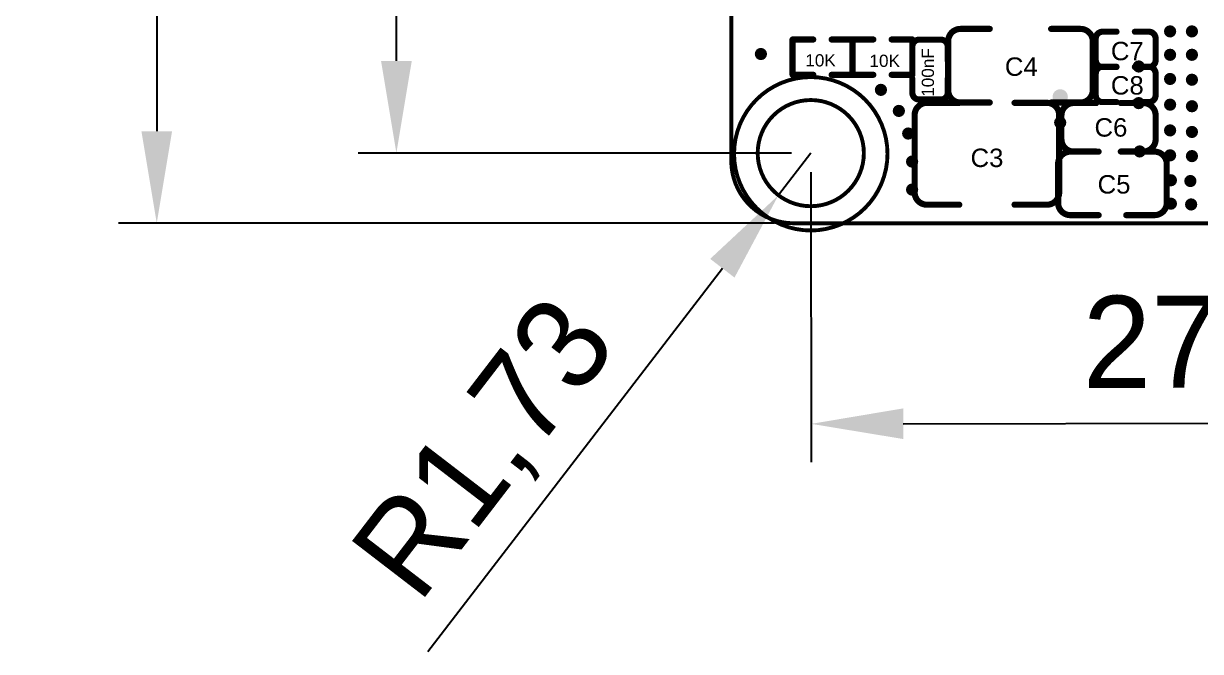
# Model space of a CAD drawing. Header units: millimetres. Extents: x 242 to 314, y 99 to 246.
# Drawn here: x 241.81 to 280.16, y 99.15 to 119.61 of the extents above; entities that cross this region are included whole.
import ezdxf

# ---------------------------------------------------------------- set-up
doc = ezdxf.new("R2010")
doc.units = ezdxf.units.MM
for name, color, linetype in [('KeepOutLayer', 6, 'Continuous'), ('MultiLayer', 9, 'Continuous'), ('TopOverlay', 2, 'Continuous'), ('ViaHoleLayer', 16, 'Continuous')]:
    doc.layers.add(name, color=color, linetype=linetype)
doc.styles.add('Arial', font='arial.ttf', dxfattribs={"height": 0.2})
doc.dimstyles.new('ISO-25', dxfattribs={"dimtxt": 3, "dimasz": 3, "dimexe": 1.25, "dimexo": 0.625, "dimtad": 1, "dimtxsty": 'Standard', "dimcen": 2.5, "dimclrd": 3, "dimclre": 3, "dimclrt": 3, "dimadec": 0, "dimazin": 0, "dimtfac": 1, "dimtmove": 0, "dimatfit": 3, "dimfxl": 1, "dimarcsym": 0})

# ---------------------------------------------------------------- blocks, each defined once
blk = doc.blocks.new('LC_1210_C_17')
at = {"layer": 'TopOverlay', "const_width": 0.2}
for points in [[(-2.355, 1.26, -0.414214), (-1.955, 1.66)], [(1.955, 1.66, -0.414214), (2.355, 1.26)], [(-1.955, -1.66, -0.414214), (-2.355, -1.26)], [(2.355, -1.26, -0.414214), (1.955, -1.66)]]:
    blk.add_lwpolyline(points, format="xyb", dxfattribs=at)
for points in [[(-1.955, 1.66), (-0.9, 1.66)], [(0.9, 1.66), (1.955, 1.66)], [(-2.355, -1.26), (-2.355, 1.26)], [(2.355, -1.26), (2.355, 1.26)], [(-1.955, -1.66), (-0.9, -1.66)], [(0.9, -1.66), (1.955, -1.66)]]:
    blk.add_lwpolyline(points, dxfattribs=at)
at = {"layer": 'TopOverlay', "const_width": 0.1}
for points in [[(-2.005, 1.66, 1), (-1.905, 1.66, 1)], [(-2.005, 1.66, 1), (-1.905, 1.66, 1)], [(-0.95, 1.66, 1), (-0.85, 1.66, 1)], [(0.85, 1.66, 1), (0.95, 1.66, 1)], [(1.905, 1.66, 1), (2.005, 1.66, 1)], [(1.905, 1.66, 1), (2.005, 1.66, 1)], [(-2.405, 1.26, 1), (-2.305, 1.26, 1)], [(-2.405, 1.26, 1), (-2.305, 1.26, 1)], [(2.305, 1.26, 1), (2.405, 1.26, 1)], [(2.305, 1.26, 1), (2.405, 1.26, 1)], [(-2.405, -1.26, 1), (-2.305, -1.26, 1)], [(-2.405, -1.26, 1), (-2.305, -1.26, 1)], [(2.305, -1.26, 1), (2.405, -1.26, 1)], [(2.305, -1.26, 1), (2.405, -1.26, 1)], [(-2.005, -1.66, 1), (-1.905, -1.66, 1)], [(-2.005, -1.66, 1), (-1.905, -1.66, 1)], [(-0.95, -1.66, 1), (-0.85, -1.66, 1)], [(0.85, -1.66, 1), (0.95, -1.66, 1)], [(1.905, -1.66, 1), (2.005, -1.66, 1)], [(1.905, -1.66, 1), (2.005, -1.66, 1)]]:
    blk.add_lwpolyline(points, format="xyb", close=True, dxfattribs=at)
blk = doc.blocks.new('LC_0402_C_22')
at = {"layer": 'TopOverlay', "const_width": 0.2}
for points in [[(-0.975, 0.355, -0.414214), (-0.755, 0.575)], [(0.755, 0.575, -0.414214), (0.975, 0.355)], [(-0.755, -0.575, -0.414214), (-0.975, -0.355)], [(0.975, -0.355, -0.414214), (0.755, -0.575)]]:
    blk.add_lwpolyline(points, format="xyb", dxfattribs=at)
for points in [[(-0.975, 0.355), (-0.975, -0.355)], [(-0.75, 0.575), (-0.3, 0.575)], [(0.3, 0.575), (0.75, 0.575)], [(0.975, 0.355), (0.975, -0.355)], [(-0.75, -0.575), (-0.3, -0.575)], [(0.3, -0.575), (0.75, -0.575)]]:
    blk.add_lwpolyline(points, dxfattribs=at)
at = {"layer": 'TopOverlay', "const_width": 0.1}
for points in [[(-1.025, 0.355, 1), (-0.925, 0.355, 1)], [(-1.025, 0.355, 1), (-0.925, 0.355, 1)], [(-0.805, 0.575, 1), (-0.705, 0.575, 1)], [(-0.8, 0.575, 1), (-0.7, 0.575, 1)], [(-0.35, 0.575, 1), (-0.25, 0.575, 1)], [(0.25, 0.575, 1), (0.35, 0.575, 1)], [(0.7, 0.575, 1), (0.8, 0.575, 1)], [(0.705, 0.575, 1), (0.805, 0.575, 1)], [(0.925, 0.355, 1), (1.025, 0.355, 1)], [(0.925, 0.355, 1), (1.025, 0.355, 1)], [(-1.025, -0.355, 1), (-0.925, -0.355, 1)], [(-1.025, -0.355, 1), (-0.925, -0.355, 1)], [(0.925, -0.355, 1), (1.025, -0.355, 1)], [(0.925, -0.355, 1), (1.025, -0.355, 1)], [(-0.805, -0.575, 1), (-0.705, -0.575, 1)], [(-0.8, -0.575, 1), (-0.7, -0.575, 1)], [(-0.35, -0.575, 1), (-0.25, -0.575, 1)], [(0.25, -0.575, 1), (0.35, -0.575, 1)], [(0.7, -0.575, 1), (0.8, -0.575, 1)], [(0.705, -0.575, 1), (0.805, -0.575, 1)]]:
    blk.add_lwpolyline(points, format="xyb", close=True, dxfattribs=at)
blk = doc.blocks.new('LC_0805_C_23')
at = {"layer": 'TopOverlay', "const_width": 0.2}
for points in [[(-1.77, 0.635, -0.414214), (-1.37, 1.035)], [(1.37, 1.035, -0.414213), (1.77, 0.635)], [(-1.37, -1.035, -0.414213), (-1.77, -0.635)], [(1.77, -0.635, -0.414214), (1.37, -1.035)]]:
    blk.add_lwpolyline(points, format="xyb", dxfattribs=at)
for points in [[(-0.45, 1.035), (-1.37, 1.035)], [(1.37, 1.035), (0.45, 1.035)], [(-1.77, 0.635), (-1.77, -0.635)], [(1.77, 0.635), (1.77, -0.635)], [(-0.45, -1.035), (-1.37, -1.035)], [(1.37, -1.035), (0.45, -1.035)]]:
    blk.add_lwpolyline(points, dxfattribs=at)
at = {"layer": 'TopOverlay', "const_width": 0.1}
for points in [[(-1.42, 1.035, 1), (-1.32, 1.035, 1)], [(-1.42, 1.035, 1), (-1.32, 1.035, 1)], [(-0.5, 1.035, 1), (-0.4, 1.035, 1)], [(0.4, 1.035, 1), (0.5, 1.035, 1)], [(1.32, 1.035, 1), (1.42, 1.035, 1)], [(1.32, 1.035, 1), (1.42, 1.035, 1)], [(-1.82, 0.635, 1), (-1.72, 0.635, 1)], [(-1.82, 0.635, 1), (-1.72, 0.635, 1)], [(1.72, 0.635, 1), (1.82, 0.635, 1)], [(1.72, 0.635, 1), (1.82, 0.635, 1)], [(-1.82, -0.635, 1), (-1.72, -0.635, 1)], [(-1.82, -0.635, 1), (-1.72, -0.635, 1)], [(1.72, -0.635, 1), (1.82, -0.635, 1)], [(1.72, -0.635, 1), (1.82, -0.635, 1)], [(-1.42, -1.035, 1), (-1.32, -1.035, 1)], [(-1.42, -1.035, 1), (-1.32, -1.035, 1)], [(-0.5, -1.035, 1), (-0.4, -1.035, 1)], [(0.4, -1.035, 1), (0.5, -1.035, 1)], [(1.32, -1.035, 1), (1.42, -1.035, 1)], [(1.32, -1.035, 1), (1.42, -1.035, 1)]]:
    blk.add_lwpolyline(points, format="xyb", close=True, dxfattribs=at)
blk = doc.blocks.new('LC_0603_C_39')
at = {"layer": 'TopOverlay', "const_width": 0.2}
for points in [[(-1.535, 0.39, -0.414213), (-1.135, 0.79)], [(1.135, 0.79, -0.414213), (1.535, 0.39)], [(-1.135, -0.79, -0.414213), (-1.535, -0.39)], [(1.535, -0.39, -0.414213), (1.135, -0.79)]]:
    blk.add_lwpolyline(points, format="xyb", dxfattribs=at)
for points in [[(-0.4, 0.79), (-1.135, 0.79)], [(1.135, 0.79), (0.4, 0.79)], [(-1.535, 0.39), (-1.535, -0.39)], [(1.535, 0.39), (1.535, -0.39)], [(-0.4, -0.79), (-1.135, -0.79)], [(1.135, -0.79), (0.4, -0.79)]]:
    blk.add_lwpolyline(points, dxfattribs=at)
at = {"layer": 'TopOverlay', "const_width": 0.1}
for points in [[(-1.185, 0.79, 1), (-1.085, 0.79, 1)], [(-1.185, 0.79, 1), (-1.085, 0.79, 1)], [(-0.45, 0.79, 1), (-0.35, 0.79, 1)], [(0.35, 0.79, 1), (0.45, 0.79, 1)], [(1.085, 0.79, 1), (1.185, 0.79, 1)], [(1.085, 0.79, 1), (1.185, 0.79, 1)], [(-1.585, 0.39, 1), (-1.485, 0.39, 1)], [(-1.585, 0.39, 1), (-1.485, 0.39, 1)], [(1.485, 0.39, 1), (1.585, 0.39, 1)], [(1.485, 0.39, 1), (1.585, 0.39, 1)], [(-1.585, -0.39, 1), (-1.485, -0.39, 1)], [(-1.585, -0.39, 1), (-1.485, -0.39, 1)], [(1.485, -0.39, 1), (1.585, -0.39, 1)], [(1.485, -0.39, 1), (1.585, -0.39, 1)], [(-1.185, -0.79, 1), (-1.085, -0.79, 1)], [(-1.185, -0.79, 1), (-1.085, -0.79, 1)], [(-0.45, -0.79, 1), (-0.35, -0.79, 1)], [(0.35, -0.79, 1), (0.45, -0.79, 1)], [(1.085, -0.79, 1), (1.185, -0.79, 1)], [(1.085, -0.79, 1), (1.185, -0.79, 1)]]:
    blk.add_lwpolyline(points, format="xyb", close=True, dxfattribs=at)
blk = doc.blocks.new('LC_0402_C_40')
at = {"layer": 'TopOverlay', "const_width": 0.2}
for points in [[(-0.975, 0.355, -0.414214), (-0.755, 0.575)], [(0.755, 0.575, -0.414214), (0.975, 0.355)], [(-0.755, -0.575, -0.414214), (-0.975, -0.355)], [(0.975, -0.355, -0.414214), (0.755, -0.575)]]:
    blk.add_lwpolyline(points, format="xyb", dxfattribs=at)
for points in [[(-0.975, 0.355), (-0.975, -0.355)], [(-0.3, 0.575), (-0.75, 0.575)], [(0.75, 0.575), (0.3, 0.575)], [(0.975, 0.355), (0.975, -0.355)], [(-0.3, -0.575), (-0.75, -0.575)], [(0.75, -0.575), (0.3, -0.575)]]:
    blk.add_lwpolyline(points, dxfattribs=at)
at = {"layer": 'TopOverlay', "const_width": 0.1}
for points in [[(-1.025, 0.355, 1), (-0.925, 0.355, 1)], [(-1.025, 0.355, 1), (-0.925, 0.355, 1)], [(-0.805, 0.575, 1), (-0.705, 0.575, 1)], [(-0.8, 0.575, 1), (-0.7, 0.575, 1)], [(-0.35, 0.575, 1), (-0.25, 0.575, 1)], [(0.25, 0.575, 1), (0.35, 0.575, 1)], [(0.7, 0.575, 1), (0.8, 0.575, 1)], [(0.705, 0.575, 1), (0.805, 0.575, 1)], [(0.925, 0.355, 1), (1.025, 0.355, 1)], [(0.925, 0.355, 1), (1.025, 0.355, 1)], [(-1.025, -0.355, 1), (-0.925, -0.355, 1)], [(-1.025, -0.355, 1), (-0.925, -0.355, 1)], [(0.925, -0.355, 1), (1.025, -0.355, 1)], [(0.925, -0.355, 1), (1.025, -0.355, 1)], [(-0.805, -0.575, 1), (-0.705, -0.575, 1)], [(-0.8, -0.575, 1), (-0.7, -0.575, 1)], [(-0.35, -0.575, 1), (-0.25, -0.575, 1)], [(0.25, -0.575, 1), (0.35, -0.575, 1)], [(0.7, -0.575, 1), (0.8, -0.575, 1)], [(0.705, -0.575, 1), (0.805, -0.575, 1)]]:
    blk.add_lwpolyline(points, format="xyb", close=True, dxfattribs=at)
blk = doc.blocks.new('LC_0402_C_43')
at = {"layer": 'TopOverlay', "const_width": 0.2}
for points in [[(-0.975, 0.355, -0.414214), (-0.755, 0.575)], [(0.755, 0.575, -0.414214), (0.975, 0.355)], [(-0.755, -0.575, -0.414214), (-0.975, -0.355)], [(0.975, -0.355, -0.414214), (0.755, -0.575)]]:
    blk.add_lwpolyline(points, format="xyb", dxfattribs=at)
for points in [[(-0.975, 0.355), (-0.975, -0.355)], [(-0.3, 0.575), (-0.75, 0.575)], [(0.75, 0.575), (0.3, 0.575)], [(0.975, 0.355), (0.975, -0.355)], [(-0.3, -0.575), (-0.75, -0.575)], [(0.75, -0.575), (0.3, -0.575)]]:
    blk.add_lwpolyline(points, dxfattribs=at)
at = {"layer": 'TopOverlay', "const_width": 0.1}
for points in [[(-1.025, 0.355, 1), (-0.925, 0.355, 1)], [(-1.025, 0.355, 1), (-0.925, 0.355, 1)], [(-0.805, 0.575, 1), (-0.705, 0.575, 1)], [(-0.8, 0.575, 1), (-0.7, 0.575, 1)], [(-0.35, 0.575, 1), (-0.25, 0.575, 1)], [(0.25, 0.575, 1), (0.35, 0.575, 1)], [(0.7, 0.575, 1), (0.8, 0.575, 1)], [(0.705, 0.575, 1), (0.805, 0.575, 1)], [(0.925, 0.355, 1), (1.025, 0.355, 1)], [(0.925, 0.355, 1), (1.025, 0.355, 1)], [(-1.025, -0.355, 1), (-0.925, -0.355, 1)], [(-1.025, -0.355, 1), (-0.925, -0.355, 1)], [(0.925, -0.355, 1), (1.025, -0.355, 1)], [(0.925, -0.355, 1), (1.025, -0.355, 1)], [(-0.805, -0.575, 1), (-0.705, -0.575, 1)], [(-0.8, -0.575, 1), (-0.7, -0.575, 1)], [(-0.35, -0.575, 1), (-0.25, -0.575, 1)], [(0.25, -0.575, 1), (0.35, -0.575, 1)], [(0.7, -0.575, 1), (0.8, -0.575, 1)], [(0.705, -0.575, 1), (0.805, -0.575, 1)]]:
    blk.add_lwpolyline(points, format="xyb", close=True, dxfattribs=at)
blk = doc.blocks.new('LC_1206_C_46')
at = {"layer": 'TopOverlay', "const_width": 0.2}
for points in [[(-2.355, 0.8, -0.414213), (-1.955, 1.2)], [(1.955, 1.2, -0.414214), (2.355, 0.8)], [(-1.955, -1.2, -0.414213), (-2.355, -0.8)], [(2.355, -0.8, -0.414214), (1.955, -1.2)]]:
    blk.add_lwpolyline(points, format="xyb", dxfattribs=at)
for points in [[(-1.955, 1.2), (-1, 1.2)], [(1, 1.2), (1.955, 1.2)], [(-2.355, -0.8), (-2.355, 0.8)], [(2.355, -0.8), (2.355, 0.8)], [(-1.955, -1.2), (-1, -1.2)], [(1, -1.2), (1.955, -1.2)]]:
    blk.add_lwpolyline(points, dxfattribs=at)
at = {"layer": 'TopOverlay', "const_width": 0.1}
for points in [[(-2.005, 1.2, 1), (-1.905, 1.2, 1)], [(-2.005, 1.2, 1), (-1.905, 1.2, 1)], [(-1.05, 1.2, 1), (-0.95, 1.2, 1)], [(0.95, 1.2, 1), (1.05, 1.2, 1)], [(1.905, 1.2, 1), (2.005, 1.2, 1)], [(1.905, 1.2, 1), (2.005, 1.2, 1)], [(-2.405, 0.8, 1), (-2.305, 0.8, 1)], [(-2.405, 0.8, 1), (-2.305, 0.8, 1)], [(2.305, 0.8, 1), (2.405, 0.8, 1)], [(2.305, 0.8, 1), (2.405, 0.8, 1)], [(-2.405, -0.8, 1), (-2.305, -0.8, 1)], [(-2.405, -0.8, 1), (-2.305, -0.8, 1)], [(2.305, -0.8, 1), (2.405, -0.8, 1)], [(2.305, -0.8, 1), (2.405, -0.8, 1)], [(-2.005, -1.2, 1), (-1.905, -1.2, 1)], [(-2.005, -1.2, 1), (-1.905, -1.2, 1)], [(-1.05, -1.2, 1), (-0.95, -1.2, 1)], [(0.95, -1.2, 1), (1.05, -1.2, 1)], [(1.905, -1.2, 1), (2.005, -1.2, 1)], [(1.905, -1.2, 1), (2.005, -1.2, 1)]]:
    blk.add_lwpolyline(points, format="xyb", close=True, dxfattribs=at)
blk = doc.blocks.new('LC_0402_R_172')
at = {"layer": 'TopOverlay', "const_width": 0.2}
for points in [[(-0.975, 0.575), (-0.975, -0.575)], [(-0.3, 0.575), (-0.975, 0.575)], [(0.975, 0.575), (0.3, 0.575)], [(0.975, 0.575), (0.975, -0.575)], [(-0.3, -0.575), (-0.975, -0.575)], [(0.975, -0.575), (0.3, -0.575)]]:
    blk.add_lwpolyline(points, dxfattribs=at)
at = {"layer": 'TopOverlay', "const_width": 0.1}
for points in [[(-1.025, 0.575, 1), (-0.925, 0.575, 1)], [(-1.025, 0.575, 1), (-0.925, 0.575, 1)], [(-0.35, 0.575, 1), (-0.25, 0.575, 1)], [(0.25, 0.575, 1), (0.35, 0.575, 1)], [(0.925, 0.575, 1), (1.025, 0.575, 1)], [(0.925, 0.575, 1), (1.025, 0.575, 1)], [(-1.025, -0.575, 1), (-0.925, -0.575, 1)], [(-1.025, -0.575, 1), (-0.925, -0.575, 1)], [(-0.35, -0.575, 1), (-0.25, -0.575, 1)], [(0.25, -0.575, 1), (0.35, -0.575, 1)], [(0.925, -0.575, 1), (1.025, -0.575, 1)], [(0.925, -0.575, 1), (1.025, -0.575, 1)]]:
    blk.add_lwpolyline(points, format="xyb", close=True, dxfattribs=at)
blk = doc.blocks.new('LC_0402_R_174')
at = {"layer": 'TopOverlay', "const_width": 0.2}
for points in [[(-0.975, 0.575), (-0.975, -0.575)], [(-0.3, 0.575), (-0.975, 0.575)], [(0.975, 0.575), (0.3, 0.575)], [(0.975, 0.575), (0.975, -0.575)], [(-0.3, -0.575), (-0.975, -0.575)], [(0.975, -0.575), (0.3, -0.575)]]:
    blk.add_lwpolyline(points, dxfattribs=at)
at = {"layer": 'TopOverlay', "const_width": 0.1}
for points in [[(-1.025, 0.575, 1), (-0.925, 0.575, 1)], [(-1.025, 0.575, 1), (-0.925, 0.575, 1)], [(-0.35, 0.575, 1), (-0.25, 0.575, 1)], [(0.25, 0.575, 1), (0.35, 0.575, 1)], [(0.925, 0.575, 1), (1.025, 0.575, 1)], [(0.925, 0.575, 1), (1.025, 0.575, 1)], [(-1.025, -0.575, 1), (-0.925, -0.575, 1)], [(-1.025, -0.575, 1), (-0.925, -0.575, 1)], [(-0.35, -0.575, 1), (-0.25, -0.575, 1)], [(0.25, -0.575, 1), (0.35, -0.575, 1)], [(0.925, -0.575, 1), (1.025, -0.575, 1)], [(0.925, -0.575, 1), (1.025, -0.575, 1)]]:
    blk.add_lwpolyline(points, format="xyb", close=True, dxfattribs=at)
blk = doc.blocks.new('*D220')
at = {"color": 3, "lineweight": -2}
for p, q in [((267.462, 115.388), (266.408, 114.016)), ((254.985, 99.148), (264.58, 111.637))]:
    blk.add_line(p, q, dxfattribs=at)
at = {"color": 3}
blk.add_solid([(264.184, 111.942), (264.977, 111.332), (266.408, 114.016)], dxfattribs=at)
at = {"layer": 'Defpoints', "color": 0}
for p in [(267.462, 115.388), (266.408, 114.016)]:
    blk.add_point(p, dxfattribs=at)
at = {"color": 3, "insert": (256.985, 105.65), "char_height": 3, "attachment_point": 5, "rotation": 52.4648}
blk.add_mtext('R1,73', dxfattribs=at)
blk = doc.blocks.new('*D222')
at = {"color": 3, "lineweight": -2}
for p, q in [((266.284, 223.642), (244.905, 223.644)), ((246.155, 220.643), (246.149, 116.103)), ((266.278, 113.102), (244.899, 113.103))]:
    blk.add_line(p, q, dxfattribs=at)
at = {"color": 3}
for points in [[(245.655, 220.643), (246.655, 220.643), (246.155, 223.643)], [(245.649, 116.103), (246.649, 116.103), (246.149, 113.103)]]:
    blk.add_solid(points, dxfattribs=at)
at = {"layer": 'Defpoints', "color": 0}
for p in [(266.909, 223.642), (246.149, 113.103), (266.903, 113.102)]:
    blk.add_point(p, dxfattribs=at)
at = {"color": 3, "insert": (243.777, 168.048), "char_height": 3, "attachment_point": 5, "rotation": 89.997}
blk.add_mtext('110,54', dxfattribs=at)
blk = doc.blocks.new('*D225')
at = {"color": 3, "lineweight": -2}
for p, q in [((267.463, 114.763), (267.48, 105.315)), ((295.2, 114.813), (295.217, 105.366)), ((270.478, 106.57), (292.215, 106.61))]:
    blk.add_line(p, q, dxfattribs=at)
at = {"color": 3}
for points in [[(270.477, 107.07), (270.479, 106.07), (267.478, 106.565)], [(292.214, 107.11), (292.216, 106.11), (295.215, 106.616)]]:
    blk.add_solid(points, dxfattribs=at)
at = {"layer": 'Defpoints', "color": 0}
for p in [(267.462, 115.388), (295.199, 115.438), (295.215, 106.616)]:
    blk.add_point(p, dxfattribs=at)
at = {"color": 3, "insert": (281.342, 108.965), "char_height": 3, "attachment_point": 5, "rotation": 0.1049}
blk.add_mtext('27,74', dxfattribs=at)
blk = doc.blocks.new('*D226')
at = {"color": 3, "lineweight": -2}
for p, q in [((266.862, 220.976), (252.734, 220.979)), ((253.959, 118.391), (253.983, 217.979)), ((266.837, 115.388), (252.708, 115.391))]:
    blk.add_line(p, q, dxfattribs=at)
at = {"color": 3}
for points in [[(253.483, 217.979), (254.483, 217.978), (253.984, 220.979)], [(253.459, 118.391), (254.459, 118.391), (253.958, 115.391)]]:
    blk.add_solid(points, dxfattribs=at)
at = {"layer": 'Defpoints', "color": 0}
for p in [(253.984, 220.979), (267.487, 220.975), (267.462, 115.388)]:
    blk.add_point(p, dxfattribs=at)
at = {"color": 3, "insert": (251.596, 167.483), "char_height": 3, "attachment_point": 5, "rotation": 89.9862}
blk.add_mtext('105,59', dxfattribs=at)

msp = doc.modelspace()

# ---------------------------------------------------------------- hatches: boundary and pattern name
at = {"layer": 'ViaHoleLayer'}
h = msp.add_hatch(color=16, dxfattribs=at)
edge = h.paths.add_edge_path()
edge.add_arc((279.171, 119.355), 0.2, 0, 360)
h = msp.add_hatch(color=16, dxfattribs=at)
edge = h.paths.add_edge_path()
edge.add_arc((279.883, 119.355), 0.2, 0, 360)
h = msp.add_hatch(color=16, dxfattribs=at)
edge = h.paths.add_edge_path()
edge.add_arc((265.836, 118.618), 0.2, 0, 360)
h = msp.add_hatch(color=16, dxfattribs=at)
edge = h.paths.add_edge_path()
edge.add_arc((279.171, 118.593), 0.2, 0, 360)
h = msp.add_hatch(color=16, dxfattribs=at)
edge = h.paths.add_edge_path()
edge.add_arc((279.883, 118.593), 0.2, 0, 360)
h = msp.add_hatch(color=16, dxfattribs=at)
edge = h.paths.add_edge_path()
edge.add_arc((278.149, 118.212), 0.2, 0, 360)
h = msp.add_hatch(color=16, dxfattribs=at)
edge = h.paths.add_edge_path()
edge.add_arc((279.171, 117.805), 0.2, 0, 360)
h = msp.add_hatch(color=16, dxfattribs=at)
edge = h.paths.add_edge_path()
edge.add_arc((279.883, 117.78), 0.2, 0, 360)
h = msp.add_hatch(color=16, dxfattribs=at)
edge = h.paths.add_edge_path()
edge.add_arc((269.748, 117.45), 0.2, 0, 360)
h = msp.add_hatch(color=16, dxfattribs=at)
edge = h.paths.add_edge_path()
edge.add_arc((275.59, 117.221), 0.25, 0, 360)
h = msp.add_hatch(color=16, dxfattribs=at)
edge = h.paths.add_edge_path()
edge.add_arc((278.149, 117.018), 0.2, 0, 360)
h = msp.add_hatch(color=16, dxfattribs=at)
edge = h.paths.add_edge_path()
edge.add_arc((279.171, 116.967), 0.2, 0, 360)
h = msp.add_hatch(color=16, dxfattribs=at)
edge = h.paths.add_edge_path()
edge.add_arc((279.883, 116.916), 0.2, 0, 360)
h = msp.add_hatch(color=16, dxfattribs=at)
edge = h.paths.add_edge_path()
edge.add_arc((270.332, 116.764), 0.2, 0, 360)
h = msp.add_hatch(color=16, dxfattribs=at)
edge = h.paths.add_edge_path()
edge.add_arc((270.637, 116.027), 0.2, 0, 360)
h = msp.add_hatch(color=16, dxfattribs=at)
edge = h.paths.add_edge_path()
edge.add_arc((275.59, 116.383), 0.2, 0, 360)
h = msp.add_hatch(color=16, dxfattribs=at)
edge = h.paths.add_edge_path()
edge.add_arc((279.171, 116.129), 0.2, 0, 360)
h = msp.add_hatch(color=16, dxfattribs=at)
edge = h.paths.add_edge_path()
edge.add_arc((279.883, 116.078), 0.2, 0, 360)
h = msp.add_hatch(color=16, dxfattribs=at)
edge = h.paths.add_edge_path()
edge.add_arc((278.181, 115.443), 0.2, 0, 360)
h = msp.add_hatch(color=16, dxfattribs=at)
edge = h.paths.add_edge_path()
edge.add_arc((279.171, 115.316), 0.2, 0, 360)
h = msp.add_hatch(color=16, dxfattribs=at)
edge = h.paths.add_edge_path()
edge.add_arc((279.883, 115.291), 0.2, 0, 360)
h = msp.add_hatch(color=16, dxfattribs=at)
edge = h.paths.add_edge_path()
edge.add_arc((270.764, 115.113), 0.2, 0, 360)
h = msp.add_hatch(color=16, dxfattribs=at)
edge = h.paths.add_edge_path()
edge.add_arc((279.197, 114.503), 0.2, 0, 360)
h = msp.add_hatch(color=16, dxfattribs=at)
edge = h.paths.add_edge_path()
edge.add_arc((279.832, 114.478), 0.2, 0, 360)
h = msp.add_hatch(color=16, dxfattribs=at)
edge = h.paths.add_edge_path()
edge.add_arc((270.764, 114.198), 0.2, 0, 360)
h = msp.add_hatch(color=16, dxfattribs=at)
edge = h.paths.add_edge_path()
edge.add_arc((279.197, 113.741), 0.2, 0, 360)
h = msp.add_hatch(color=16, dxfattribs=at)
edge = h.paths.add_edge_path()
edge.add_arc((279.857, 113.716), 0.2, 0, 360)

# ---------------------------------------------------------------- linework, layer by layer
at = {"layer": 'KeepOutLayer', "const_width": 0.127}
for points in [[(264.871, 115.134), (264.871, 221.605)], [(266.903, 113.102), (295.91, 113.102)]]:
    msp.add_lwpolyline(points, dxfattribs=at)
at = {"layer": 'KeepOutLayer'}
for points, const_width in [([(269.192, 115.388, 1), (265.732, 115.388, 1)], 0.127), ([(265.701, 115.388, 1), (265.764, 115.388, 1)], 0.0635), ([(269.16, 115.388, 1), (269.223, 115.388, 1)], 0.0635), ([(264.839, 115.134, 1), (264.903, 115.134, 1)], 0.0635), ([(264.839, 115.134, 1), (264.903, 115.134, 1)], 0.0635), ([(266.871, 113.102, 1), (266.935, 113.102, 1)], 0.0635), ([(266.871, 113.102, 1), (266.935, 113.102, 1)], 0.0635)]:
    msp.add_lwpolyline(points, format="xyb", close=True, dxfattribs=dict(at, const_width=const_width))
at = {"layer": 'KeepOutLayer', "const_width": 0.127}
msp.add_lwpolyline([(266.903, 113.102, -0.414214), (264.871, 115.134)], format="xyb", dxfattribs=at)
at = {"layer": 'MultiLayer'}
for p, q in [((266.957, 117.051), (266.643, 116.92)), ((267.292, 117.117), (266.957, 117.051)), ((267.462, 117.117), (267.292, 117.117)), ((267.632, 117.117), (267.462, 117.117)), ((267.967, 117.051), (267.632, 117.117)), ((268.281, 116.92), (267.967, 117.051)), ((266.359, 116.731), (266.119, 116.49)), ((266.643, 116.92), (266.359, 116.731)), ((268.565, 116.731), (268.281, 116.92)), ((268.805, 116.49), (268.565, 116.731)), ((266.119, 116.49), (265.929, 116.207)), ((268.995, 116.207), (268.805, 116.49)), ((265.799, 115.892), (265.732, 115.558)), ((265.929, 116.207), (265.799, 115.892)), ((269.125, 115.892), (268.995, 116.207)), ((269.192, 115.558), (269.125, 115.892)), ((265.732, 115.558), (265.732, 115.388)), ((269.192, 115.388), (269.192, 115.558)), ((265.732, 115.388), (265.732, 115.388)), ((265.732, 115.388), (265.732, 115.217)), ((265.732, 115.217), (265.799, 114.883)), ((269.125, 114.883), (269.192, 115.217)), ((269.192, 115.217), (269.192, 115.388)), ((265.799, 114.883), (265.929, 114.568)), ((268.995, 114.568), (269.125, 114.883)), ((265.929, 114.568), (266.119, 114.285)), ((268.805, 114.285), (268.995, 114.568)), ((266.119, 114.285), (266.359, 114.044)), ((266.359, 114.044), (266.643, 113.855)), ((268.281, 113.855), (268.565, 114.044)), ((268.565, 114.044), (268.805, 114.285)), ((266.643, 113.855), (266.957, 113.724)), ((266.957, 113.724), (267.292, 113.658)), ((267.292, 113.658), (267.462, 113.658)), ((267.462, 113.658), (267.632, 113.658)), ((267.632, 113.658), (267.967, 113.724)), ((267.967, 113.724), (268.281, 113.855))]:
    msp.add_line(p, q, dxfattribs=at)
at = {"layer": 'TopOverlay'}
for points, const_width in [([(269.962, 115.367, 1), (264.962, 115.367, 1)], 0.127), ([(264.93, 115.367, 1), (264.994, 115.367, 1)], 0.0635), ([(269.93, 115.367, 1), (269.994, 115.367, 1)], 0.0635)]:
    msp.add_lwpolyline(points, format="xyb", close=True, dxfattribs=dict(at, const_width=const_width))

# ---------------------------------------------------------------- block references
for name, p in [('LC_1206_C_46', (274.295, 118.237)), ('LC_1210_C_17', (273.202, 115.367))]:
    msp.add_blockref(name, p)
for name, p, rotation in [('LC_0402_C_40', (277.724, 118.77), 180), ('LC_0402_R_174', (267.843, 118.516), 180), ('LC_0402_R_172', (269.799, 118.516), 180), ('LC_0402_C_22', (271.348, 118.11), 90), ('LC_0402_C_43', (277.724, 117.627), 180), ('LC_0603_C_39', (277.165, 116.23), 180), ('LC_0805_C_23', (277.292, 114.402), 180)]:
    msp.add_blockref(name, p, dxfattribs=dict(rotation=rotation))

# ---------------------------------------------------------------- texts
at = {"layer": 'TopOverlay', "style": 'Arial'}
for s, height, p in [('C7', 0.6, (277.241, 118.415)), ('10K', 0.4, (267.284, 118.212)), ('10K', 0.4, (269.374, 118.197)), ('C4', 0.6, (273.787, 117.907)), ('C8', 0.6, (277.241, 117.297)), ('C6', 0.6, (276.708, 115.926)), ('C3', 0.6, (272.669, 114.935)), ('C5', 0.6, (276.809, 114.071))]:
    msp.add_text(s, height=height, dxfattribs=at).set_placement(p)
msp.add_text('100nF', height=0.4, rotation=90, dxfattribs=at).set_placement((271.477, 117.224))

# ---------------------------------------------------------------- dimensions: what is measured, and where the dimension line sits
for base, p1, p2, angle, picture, middle in [((246.149, 113.103), (266.909, 223.642), (266.903, 113.102), 269.997, '*D222', (246.152, 168.048)), ((253.984, 220.979), (267.462, 115.388), (267.487, 220.975), 89.9862, '*D226', (253.971, 167.482))]:
    dim = msp.add_linear_dim(base=base, p1=p1, p2=p2, angle=angle, dimstyle='ISO-25')
    dim.commit()
    dim.dimension.update_dxf_attribs({"geometry": picture, "text_midpoint": middle, "dimtype": 161})
dim = msp.add_radius_dim(center=(267.462, 115.388), mpoint=(266.408, 114.016), dimstyle='ISO-25')
dim.commit()
dim.dimension.update_dxf_attribs({"geometry": '*D220', "text_midpoint": (256.985, 105.65)})
dim = msp.add_aligned_dim(p1=(267.462, 115.388), p2=(295.199, 115.438), distance=-8.823, dimstyle='ISO-25')
dim.commit()
dim.dimension.update_dxf_attribs({"geometry": '*D225', "text_midpoint": (281.342, 108.965)})

doc.saveas('drawing.dxf')
